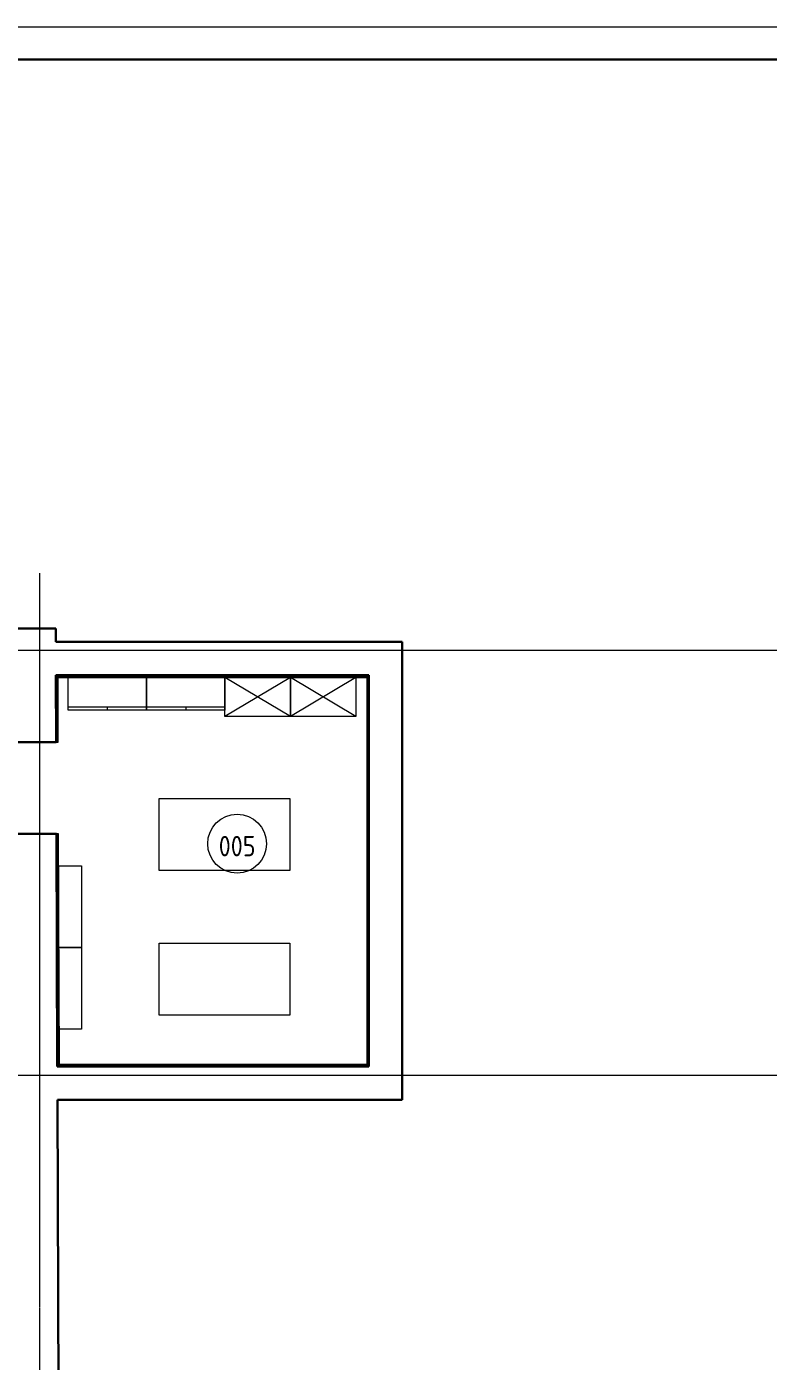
# Model space of a CAD drawing. Header units: millimetres. Extents: x -32 to 417638015, y -35 to 175284279.
# Drawn here: x 74850 to 86192, y 83934 to 104348 of the extents above; entities that cross this region are included whole.
import ezdxf
from ezdxf.enums import TextEntityAlignment as Align

# ---------------------------------------------------------------- set-up
doc = ezdxf.new("R2010")
doc.units = ezdxf.units.MM
doc.linetypes.add('ADSK_Линия сетки', pattern=[25, 20, -2.5, 0, -2.5])
for name, color, linetype, lineweight in [('_ЭМ_ТХобщее_слой', 7, 'Continuous', 30), ('Аннотация', 7, 'Continuous', 18), ('Оси', 253, 'Continuous', 9), ('Стены несущие', 7, 'Continuous', 30), ('Стены отделка', 7, 'Continuous', 30), ('Стены штриховка', 7, 'Continuous', 9), ('ТХ', 5, 'Continuous', 0), ('ШТРИХОВКА', 252, 'Continuous', 15)]:
    doc.layers.add(name, color=color, linetype=linetype, lineweight=lineweight)
doc.layers.add('RAMKA', color=7, linetype='Continuous')
doc.layers.add('Линии', color=7, linetype='Continuous', lineweight=9, true_color=0x00a600)
doc.styles.add('GOST Common', font='GOST_Common.ttf', dxfattribs={"width": 0.9, "height": 350})
doc.styles.add('RAMKA', font='isocpeur.ttf', dxfattribs={"oblique": 15, "height": 5})
doc.styles.get("Standard").update_dxf_attribs({"font": 'arial.ttf'})

# ---------------------------------------------------------------- blocks, each defined once
blk = doc.blocks.new('План подвала')
at = {"layer": 'Линии', "color": 8}
blk.add_circle((34126.227, 40378.262), 450, dxfattribs=at)
at = {"layer": 'Оси', "color": 8, "linetype": 'ADSK_Линия сетки'}
for p, q in [((31106.461, -4056.756), (31106.461, 44517.739)), ((-9557.833, 43339.741), (56671.895, 43339.741)), ((-9557.833, 36839.741), (56671.895, 36839.741))]:
    blk.add_line(p, q, dxfattribs=at)
at = {"layer": 'Стены несущие', "color": 8}
for p, q in [((31353.438, 43670.166), (20712.902, 43647.413)), ((31354.116, 43464.741), (31353.438, 43670.166)), ((36652.626, 43464.741), (31354.116, 43464.741)), ((36652.626, 36461.209), (36652.626, 43464.741)), ((31355.799, 42954.741), (36142.626, 42954.741)), ((31355.799, 42954.741), (31359.174, 41931.503)), ((36142.626, 42954.741), (36142.626, 36971.209)), ((30639.178, 41929.127), (31359.174, 41931.503)), ((31363.792, 40531.51), (30643.796, 40529.135)), ((31363.792, 40531.51), (31375.537, 36971.209)), ((36142.626, 36971.209), (31375.537, 36971.209)), ((31428.401, 20946.059), (31377.219, 36461.209)), ((31377.219, 36461.209), (36652.626, 36461.209))]:
    blk.add_line(p, q, dxfattribs=at)
at = {"layer": 'Стены отделка', "color": 8, "lineweight": 9}
for p, q in [((31355.799, 42954.741), (31355.799, 42934.741)), ((36132.626, 42934.741), (31375.865, 42934.741)), ((31391.174, 41931.608), (31387.904, 42922.741)), ((31387.904, 42922.741), (36110.626, 42922.741)), ((36110.626, 42922.741), (36110.626, 37003.209)), ((36122.626, 36991.209), (36122.626, 42954.741)), ((36132.626, 42934.741), (36132.626, 42954.741)), ((31359.174, 41931.503), (31391.174, 41931.608)), ((31395.792, 40531.616), (31363.792, 40531.51)), ((31407.432, 37003.209), (31395.792, 40531.616)), ((31375.474, 36990.417), (31395.474, 36990.483)), ((31375.537, 36991.209), (31375.537, 36971.209)), ((31375.537, 36991.209), (36122.626, 36991.209)), ((31395.474, 36990.483), (31395.471, 36991.209)), ((36110.626, 37003.209), (31407.432, 37003.209)), ((36122.626, 36971.209), (36122.626, 36972.429)), ((36122.626, 36972.429), (36142.626, 36972.429))]:
    blk.add_line(p, q, dxfattribs=at)
at = {"layer": 'Стены штриховка', "color": 8}
for p, q in [((31379.174, 41931.568), (31375.865, 42934.741)), ((31389.174, 41931.601), (31385.898, 42924.741)), ((31385.898, 42924.741), (36112.626, 42924.741)), ((36112.626, 42924.741), (36112.626, 37001.209)), ((31395.471, 36991.209), (31383.792, 40531.576)), ((31405.438, 37001.209), (31393.792, 40531.609)), ((36112.626, 37001.209), (31405.438, 37001.209))]:
    blk.add_line(p, q, dxfattribs=at)
at = {"layer": 'Аннотация', "color": 8, "lineweight": 9, "insert": (34126.227, 40341.314), "char_height": 312.5, "width": 520.21112, "attachment_point": 5, "line_spacing_factor": 1.022766, "style": 'GOST Common'}
blk.add_mtext('005', dxfattribs=at)
blk = doc.blocks.new('_ЭМ_ТХ2_подвал')
at = {"layer": 'ТХ', "color": 8}
for p, q in [((40884, 42633), (39884, 42033)), ((40884, 42033), (39884, 42633)), ((41884, 42633), (40884, 42033)), ((41884, 42033), (40884, 42633)), ((38876, 39679), (38876, 40779)), ((38876, 40779), (40876, 40779)), ((40876, 40779), (40876, 39679)), ((40876, 39679), (38876, 39679)), ((38876, 37468), (38876, 38568)), ((38876, 38568), (40876, 38568)), ((40876, 38568), (40876, 37468)), ((40876, 37468), (38876, 37468))]:
    blk.add_line(p, q, dxfattribs=at)
for points in [[(38684, 42133), (37484, 42133), (37484, 42633), (38684, 42633)], [(39884, 42133), (38684, 42133), (38684, 42633), (39884, 42633)], [(40884, 42633), (40884, 42033), (39884, 42033), (39884, 42633)], [(41884, 42633), (41884, 42033), (40884, 42033), (40884, 42633)], [(37341, 39752), (37691, 39752), (37691, 38502), (37341, 38502)], [(37341, 38502), (37691, 38502), (37691, 37252), (37341, 37252)]]:
    blk.add_lwpolyline(points, close=True, dxfattribs=at)
for points in [[(37484, 42183), (38684, 42183)], [(38084, 42183), (38084, 42133)], [(38684, 42183), (39884, 42183)], [(39284, 42183), (39284, 42133)]]:
    blk.add_lwpolyline(points, dxfattribs=at)
blk = doc.blocks.new('*U1106')
at = {"lineweight": 5, "transparency": 33554687}
blk.add_lwpolyline([(0, 0), (0, 841), (1189, 841), (1189, 0)], close=True, dxfattribs=at)
at = {"lineweight": 30, "transparency": 33554687}
blk.add_lwpolyline([(20, 5), (20, 836), (1184, 836), (1184, 5)], close=True, dxfattribs=at)
at = {"transparency": 33554687, "style": 'RAMKA', "oblique": 15, "width": 0.9}
for tag, height, p in [('СТРАНИЦА', 0.00025, (1184, 836)), ('ДАТА1', 2.5, (1059, 32.5)), ('ДАТА2', 2.5, (1059, 27.5)), ('СТАДИЯ', 2.5, (1141.5, 25)), ('ЛИСТ', 2.5, (1156.5, 25)), ('ЛИСТОВ', 2.5, (1174, 25)), ('ДАТА3', 2.5, (1059, 22.5)), ('ДАТА4', 2.5, (1059, 17.5)), ('ДАТА5', 2.5, (1059, 12.5)), ('ДАТА6', 2.5, (1059, 7.5))]:
    blk.add_attdef(tag, text='', height=height, dxfattribs=at).set_placement(p, align=Align.MIDDLE_CENTER)
at = {"transparency": 33554687, "style": 'RAMKA', "oblique": 15, "width": 0.9, "flags": 8}
blk.add_attdef('ШИФР', text='', height=5, dxfattribs=at).set_placement((1124, 55), align=Align.MIDDLE_CENTER)
at = {"transparency": 33554687, "style": 'RAMKA', "oblique": 15, "width": 0.9}
for tag, p in [('ДОЛЖНОСТЬ1', (1000, 32.5)), ('ФИО1', (1020, 32.5)), ('ДОЛЖНОСТЬ2', (1000, 27.5)), ('ФИО2', (1020, 27.5)), ('ДОЛЖНОСТЬ3', (1000, 22.5)), ('ФИО3', (1020, 22.5)), ('ДОЛЖНОСТЬ4', (1000, 17.5)), ('ФИО4', (1020, 17.5)), ('ДОЛЖНОСТЬ5', (1000, 12.5)), ('ФИО5', (1020, 12.5)), ('ДОЛЖНОСТЬ6', (1000, 7.5)), ('ФИО6', (1020, 7.5))]:
    blk.add_attdef(tag, text='', height=2.5, dxfattribs=at).set_placement(p, align=Align.MIDDLE_LEFT)
at = {"lineweight": 5, "transparency": 33554687, "oblique": 15, "width": 0.9}
for tag, flags, p in [('КОМПАНИЯ', 150, (1159, 12.5)), ('НАИМЕНОВАНИЕ', 128, (1099, 12.5)), ('КОМПЛЕКТ', 170, (1099, 27.5))]:
    blk.add_attdef(tag, text='', height=2.5, dxfattribs=dict(at, flags=flags)).set_placement(p, align=Align.MIDDLE_CENTER)
at = {"lineweight": 9, "transparency": 33554687, "oblique": 15, "width": 0.9, "flags": 26}
blk.add_attdef('ОБЪЕКТ', text='', height=2.5, dxfattribs=at).set_placement((1124, 42.5), align=Align.MIDDLE_CENTER)
at = {"transparency": 33554687, "style": 'RAMKA', "oblique": 15, "width": 0.9, "flags": 8}
blk.add_attdef('ФОРМАТЛИСТА', text='', height=2.5, dxfattribs=at).set_placement((1155, 2.5), align=Align.MIDDLE_LEFT)

msp = doc.modelspace()

# ---------------------------------------------------------------- block references
at = {"layer": '_ЭМ_ТХобщее_слой', "lineweight": 50}
msp.add_blockref('_ЭМ_ТХ2_подвал', (37998, 51763), dxfattribs=at)
at = {"layer": 'RAMKA', "transparency": 33554687, "xscale": 100, "yscale": 100, "zscale": 100}
msp.add_blockref('*U1106', (20050, 20248), dxfattribs=at)
at = {"layer": 'ШТРИХОВКА'}
msp.add_blockref('План подвала', (43942, 51473), dxfattribs=at)

doc.saveas('drawing.dxf')
